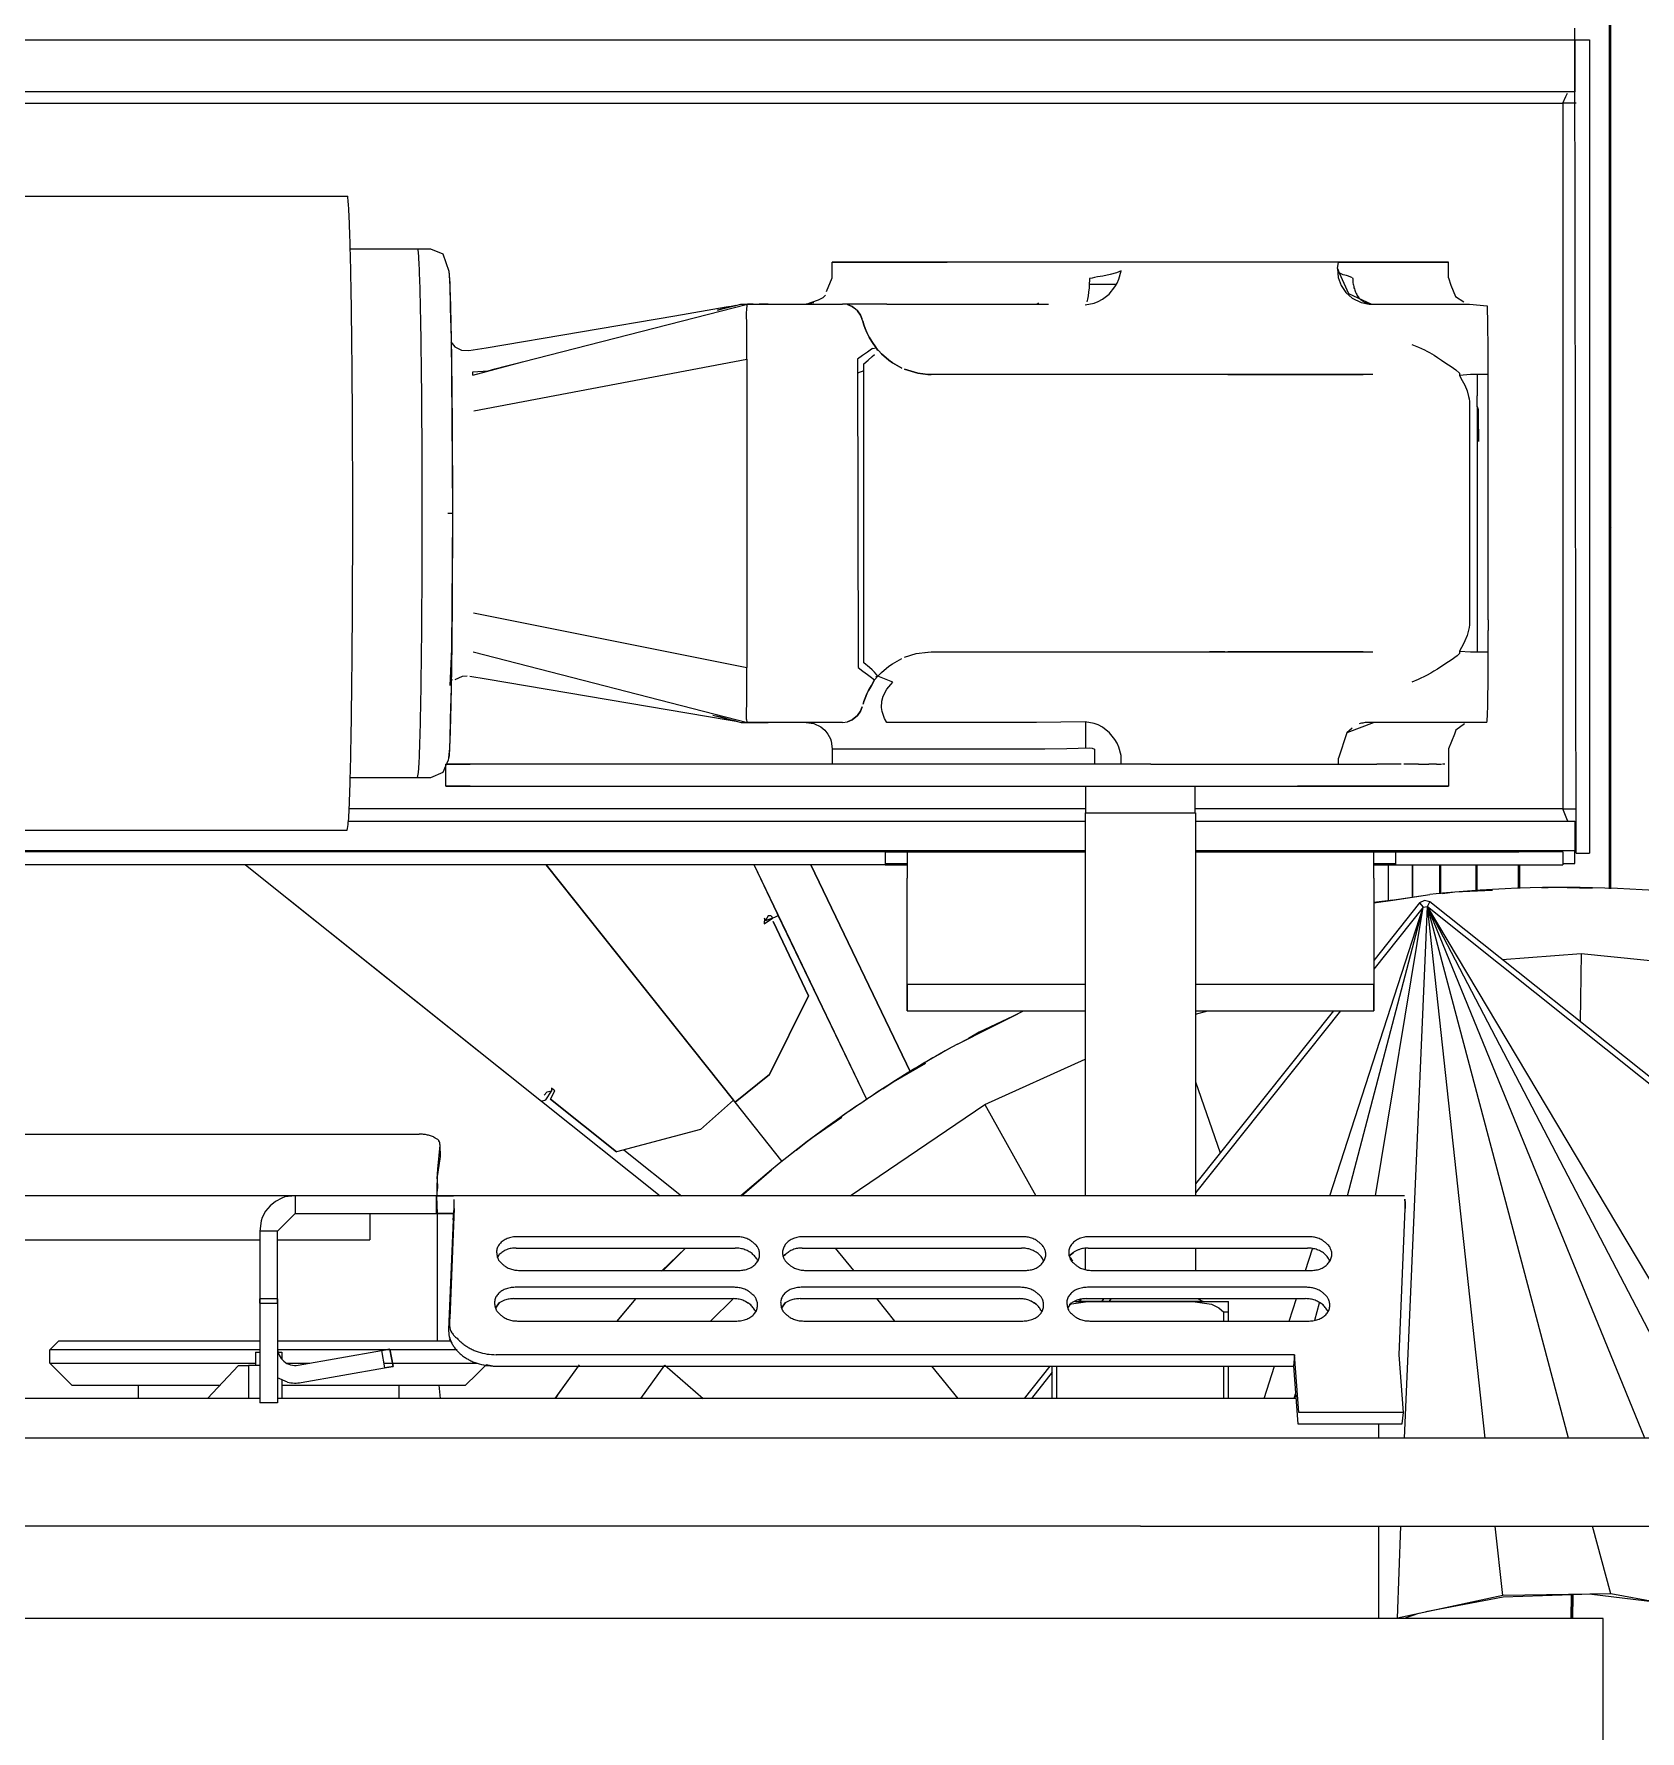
# Model space of a CAD drawing. Header units: millimetres. Extents: x -187347 to 135007, y -6415 to 292048.
# Drawn here: x -41577 to -41212.2, y 8746.6 to 9132 of the extents above; entities that cross this region are included whole.
import ezdxf

# ---------------------------------------------------------------- set-up
doc = ezdxf.new("R2010")
doc.units = ezdxf.units.MM
doc.header["$LTSCALE"] = 100
doc.layers.get('0').update_dxf_attribs({"lineweight": 18})
doc.layers.add('Layout Cabinplant', color=30, linetype='Continuous')

# ---------------------------------------------------------------- blocks, each defined once
blk = doc.blocks.new('CP_Giblet area_New')
at = {"color": 0, "linetype": 'Continuous'}
for p, q in [((43.9, 136.07), (43.9, -119.93)), ((43.9, -119.93), (149.06, -119.93)), ((50.82, -119.93), (50.75, -125.36)), ((50.95, -125.36), (51.02, -119.93)), ((51.18, -125.35), (51.25, -119.93)), ((66.67, -124.83), (84.22, -121.44)), ((66.71, -125.18), (90.68, -120.06)), ((85.88, -121.12), (89.15, -119.93)), ((90.68, -120.06), (89.86, -140.93)), ((94.9, -119.93), (94.9, -140.93)), ((149.06, -119.93), (1146.42, -119.93)), ((31.51, -123.55), (42.21, -125.52)), ((31.51, -123.55), (47.13, -125.49)), ((42.21, -125.52), (46.89, -125.46)), ((42.21, -125.52), (46.37, -140.93)), ((46.89, -125.46), (66.71, -125.18)), ((48.81, -125.43), (66.67, -124.83)), ((66.71, -125.18), (68.49, -140.93)), ((149.06, -140.93), (-52.17, -140.93)), ((149.06, -140.93), (1146.42, -140.93)), ((83.86, -281.61), (-66.51, -161.69)), ((-52.17, -160.93), (149.06, -160.93)), ((11.9, -160.93), (83.86, -281.61)), ((20.88, -160.93), (83.86, -281.61)), ((34.44, -160.93), (83.86, -281.61)), ((51.77, -160.93), (83.86, -281.61)), ((70.74, -160.93), (83.86, -281.61)), ((89.08, -160.93), (83.86, -281.61)), ((94.9, -160.93), (94.9, -164.14)), ((149.06, -160.93), (1146.42, -160.93)), ((-67.27, -162.65), (83.28, -282.71)), ((89.58, -164.14), (89.32, -166.71)), ((89.58, -164.14), (89.32, -166.71)), ((113.32, -164.14), (89.58, -164.14)), ((114.28, -177.27), (113.32, -164.14)), ((89.32, -166.71), (90.28, -179.84)), ((89.32, -166.71), (113.05, -166.71)), ((113.05, -166.71), (114.01, -179.84)), ((345.06, -191.54), (345.06, -168.93)), ((345.06, -168.93), (349.06, -168.93)), ((349.06, -191.54), (349.06, -168.93)), ((113.74, -169.93), (118.66, -169.93)), ((114.09, -169.93), (113.82, -170.96)), ((120.95, -169.93), (118.58, -177.27)), ((118.66, -169.93), (149.06, -169.93)), ((129.06, -169.93), (129.06, -177.27)), ((130.06, -169.93), (130.06, -177.27)), ((149.06, -169.93), (345.06, -169.93)), ((168.06, -169.93), (168.06, -177.27)), ((169.06, -169.93), (169.06, -177.27)), ((169.06, -175.85), (173.78, -169.93)), ((169.6, -177.27), (175.45, -169.93)), ((190.48, -169.93), (196.46, -177.27)), ((257.09, -177.44), (248.4, -169.93)), ((262.5, -169.93), (257.09, -177.44)), ((281.97, -169.93), (276.46, -177.53)), ((281.45, -170.65), (276.46, -177.53)), ((281.97, -169.93), (281.45, -170.65)), ((281.45, -170.65), (282, -169.93)), ((281.45, -170.65), (282, -169.93)), ((299.82, -175.43), (302.34, -172.93)), ((329.84, -172.93), (302.34, -172.93)), ((308.07, -169.93), (308.37, -172.93)), ((308.07, -169.93), (308.37, -172.93)), ((317.48, -172.93), (317.48, -169.93)), ((344.06, -172.93), (329.84, -172.93)), ((344.06, -174.15), (344.06, -169.93)), ((349.06, -169.93), (1117.42, -169.93)), ((351.69, -177.43), (351.69, -169.93)), ((360.99, -169.93), (353.95, -177.43)), ((364.28, -172.93), (358.17, -172.93)), ((391.78, -172.93), (364.28, -172.93)), ((376.64, -169.93), (376.64, -172.93)), ((391.78, -172.93), (396.81, -177.93)), ((114.01, -179.84), (114.28, -177.27)), ((295.67, -177.27), (114.28, -177.27)), ((297.68, -177.57), (299.82, -175.43)), ((318.82, -177.2), (320.79, -176.86)), ((320.79, -176.86), (318.82, -177.2)), ((319.52, -181.14), (318.82, -177.2)), ((318.82, -177.2), (319.52, -181.14)), ((339.67, -173.53), (320.79, -176.86)), ((321.48, -180.8), (320.79, -176.86)), ((342.79, -173.6), (345.06, -174.59)), ((90.28, -179.84), (88.93, -213.08)), ((114.01, -179.84), (295.41, -179.84)), ((296.54, -177.3), (297.7, -177.55)), ((300.87, -177.93), (299.7, -177.93)), ((314.92, -177.93), (300.87, -177.93)), ((304.22, -180.93), (306.95, -180.93)), ((306.95, -180.93), (314.92, -180.93)), ((318.95, -177.93), (314.92, -177.93)), ((314.92, -180.93), (319.48, -180.93)), ((320.98, -177.93), (318.95, -177.93)), ((319.48, -180.93), (320.7, -180.93)), ((319.52, -181.14), (321.48, -180.8)), ((321.48, -180.8), (319.52, -181.14)), ((320.7, -180.93), (324.62, -180.93)), ((340.36, -177.47), (321.48, -180.8)), ((324.62, -180.93), (335.53, -180.93)), ((335.53, -180.93), (345.01, -180.93)), ((343.01, -177.93), (337.72, -177.93)), ((344.06, -180.43), (344.06, -178.78)), ((344.94, -180.43), (344.06, -180.43)), ((349.06, -180.93), (358.59, -180.93)), ((349.11, -177.43), (350.32, -177.43)), ((350.06, -180.43), (349.18, -180.43)), ((350.06, -180.43), (350.06, -177.43)), ((358.59, -177.93), (350.06, -177.93)), ((350.32, -177.43), (351.69, -177.43)), ((353.95, -177.43), (351.69, -177.43)), ((396.81, -177.93), (358.59, -177.93)), ((358.59, -180.93), (396.81, -180.93)), ((396.81, -180.93), (394.8, -182.93)), ((396.81, -177.93), (396.81, -180.93)), ((305.53, -182.93), (313.12, -182.93)), ((305.57, -182.62), (306, -183.47)), ((308.7, -182.93), (308.7, -211.93)), ((308.7, -182.93), (308.7, -211.93)), ((313.12, -182.93), (328.69, -182.93)), ((328.69, -182.93), (345.06, -182.93)), ((349.06, -182.93), (365.43, -182.93)), ((365.43, -182.93), (394.8, -182.93)), ((109.42, -187.73), (108.39, -191.64)), ((160.53, -187.5), (110.72, -187.5)), ((115.26, -187.5), (113.61, -192.59)), ((129.06, -187.5), (129.06, -189.48)), ((130.06, -187.5), (130.06, -189.48)), ((225.53, -187.5), (175.72, -187.5)), ((204.8, -187.5), (208.95, -192.59)), ((290.53, -187.5), (240.72, -187.5)), ((246.74, -187.5), (241.51, -192.58)), ((267.92, -187.5), (263.57, -192.59)), ((267.25, -188.29), (263.57, -192.59)), ((267.92, -187.5), (267.25, -188.29)), ((267.25, -188.29), (267.95, -187.5)), ((267.25, -188.29), (267.95, -187.5)), ((304.93, -213.08), (305.94, -188.17)), ((305.19, -210.51), (306.21, -185.6)), ((161.36, -192.59), (111.55, -192.59)), ((129.06, -189.48), (129.06, -191.93)), ((129.06, -189.48), (130.06, -189.48)), ((137.14, -191.93), (129.06, -191.93)), ((131.27, -190.52), (130.06, -189.48)), ((132.9, -191.31), (131.27, -190.52)), ((137.14, -191.93), (132.9, -191.31)), ((136.09, -192.65), (134.76, -191.93)), ((134.76, -191.93), (163.21, -191.96)), ((160.98, -191.93), (137.14, -191.93)), ((155.71, -192.59), (156.23, -191.93)), ((157.36, -192.59), (157.88, -191.93)), ((165.22, -191.31), (160.98, -191.93)), ((163.92, -191.93), (160.98, -191.93)), ((163.21, -191.96), (162.48, -192.39)), ((165.56, -190.41), (164.71, -191.6)), ((226.36, -192.59), (176.55, -192.59)), ((229.71, -191.6), (230.56, -190.41)), ((230.56, -190.41), (229.71, -191.6)), ((291.36, -192.59), (241.55, -192.59)), ((294.71, -191.6), (295.56, -190.41)), ((295.56, -190.41), (294.71, -191.6)), ((349.06, -191.54), (345.06, -191.54)), ((345.06, -191.54), (345.06, -192.54)), ((345.06, -192.54), (345.06, -191.54)), ((345.06, -192.54), (349.06, -192.54)), ((345.06, -192.54), (345.06, -207.93)), ((349.06, -192.54), (349.06, -191.54)), ((349.06, -191.54), (349.06, -192.54)), ((349.06, -207.93), (349.06, -192.54)), ((111.28, -195.16), (161.09, -195.16)), ((176.28, -195.16), (226.09, -195.16)), ((241.28, -195.16), (291.09, -195.16)), ((111.54, -198.99), (109.95, -203.88)), ((160.06, -198.99), (110.25, -198.99)), ((136.56, -204.08), (136.56, -198.99)), ((161.56, -203.96), (161.56, -199.25)), ((225.06, -198.99), (175.25, -198.99)), ((214.17, -198.99), (218.31, -204.08)), ((290.06, -198.99), (240.25, -198.99)), ((257.46, -198.99), (252.35, -204.08)), ((257.46, -198.99), (252.35, -204.08)), ((252.38, -204.08), (257.83, -198.86)), ((252.38, -204.08), (257.83, -198.86)), ((160.89, -204.08), (111.08, -204.08)), ((164.25, -203.09), (165.28, -202.24)), ((165.28, -202.24), (164.25, -203.09)), ((165.01, -201.96), (164.51, -201.07)), ((225.89, -204.08), (176.08, -204.08)), ((230.28, -202.24), (229.68, -202.64)), ((229.68, -202.64), (230.28, -202.24)), ((290.89, -204.08), (241.08, -204.08)), ((295.06, -201.85), (294.68, -202.64)), ((294.68, -202.64), (295.06, -201.85)), ((110.81, -206.65), (160.62, -206.65)), ((175.81, -206.65), (225.62, -206.65)), ((240.81, -206.65), (290.62, -206.65)), ((324.06, -211.93), (324.06, -205.93)), ((345.06, -205.93), (324.06, -205.93)), ((341.06, -211.93), (345.06, -207.93)), ((345.06, -207.93), (349.06, -207.93)), ((348.79, -210.28), (349.06, -207.93)), ((1117.42, -205.93), (349.06, -205.93)), ((305.19, -210.51), (304.93, -213.08)), ((305.05, -211.93), (305.15, -211.09)), ((307.11, -211.93), (305.05, -211.93)), ((305.05, -211.93), (307.11, -211.93)), ((307.11, -211.93), (305.05, -211.93)), ((305.05, -211.93), (307.11, -211.93)), ((305.15, -211.09), (305.19, -210.51)), ((309.06, -211.93), (307.11, -211.93)), ((307.11, -211.93), (309.06, -211.93)), ((308.7, -211.93), (308.88, -215.89)), ((308.7, -211.93), (308.88, -215.89)), ((309.06, -215.93), (309.06, -211.93)), ((314.06, -211.93), (309.06, -211.93)), ((341.06, -211.93), (314.06, -211.93)), ((341.06, -215.93), (341.06, -211.93)), ((347.78, -212.42), (348.52, -211.03)), ((348.52, -211.03), (348.79, -210.28)), ((88.93, -213.08), (88.93, -213.59)), ((88.93, -213.59), (88.93, -213.08)), ((88.93, -213.59), (88.94, -214.28)), ((88.94, -214.28), (88.93, -213.59)), ((88.94, -214.28), (88.97, -215.18)), ((88.97, -215.18), (88.94, -214.28)), ((304.93, -213.08), (304.93, -213.59)), ((304.93, -213.59), (304.94, -214.24)), ((304.94, -214.24), (304.96, -215.12)), ((341.06, -215.93), (343.4, -215.67)), ((343.4, -215.67), (344.12, -215.41)), ((344.12, -215.41), (345.55, -214.65)), ((345.55, -214.65), (346.77, -213.65)), ((346.77, -213.65), (347.78, -212.42)), ((106.05, -215.93), (84.81, -281.5)), ((95.68, -215.93), (84.81, -281.5)), ((102.01, -215.93), (84.81, -281.5)), ((89.06, -215.93), (305.06, -215.93)), ((103.6, -257.93), (136.56, -216.6)), ((105.18, -257.93), (136.56, -218.64)), ((136.56, -302.93), (136.56, -215.93)), ((161.56, -302.93), (161.56, -215.93)), ((184.41, -236.69), (172.81, -215.93)), ((214.96, -215.93), (184.41, -236.69)), ((239.67, -215.93), (232.82, -221.87)), ((232.82, -221.87), (239.81, -215.93)), ((232.82, -221.87), (239.81, -215.93)), ((266.39, -226.36), (253.31, -215.93)), ((285.1, -237.44), (258.13, -215.93)), ((319.95, -265.24), (258.13, -215.93)), ((307.06, -215.93), (305.06, -215.93)), ((305.06, -215.93), (307.06, -215.93)), ((309.06, -215.93), (307.06, -215.93)), ((307.06, -215.93), (309.06, -215.93)), ((309.06, -215.93), (314.06, -215.93)), ((314.06, -215.93), (341.06, -215.93)), ((341.06, -215.93), (1081.42, -215.93)), ((308.81, -219.77), (308.03, -224.84)), ((308.67, -221.96), (308.12, -227.43)), ((308.81, -219.77), (308.67, -221.96)), ((136.56, -241.85), (130.93, -225.69)), ((223.89, -228.85), (227.24, -226.23)), ((223.89, -228.85), (227.24, -226.23)), ((230.39, -223.76), (241.13, -237.23)), ((248.95, -231), (268.04, -225.92)), ((248.95, -231), (268.04, -225.92)), ((283.02, -237.87), (268.04, -225.92)), ((268.04, -225.92), (283.02, -237.87)), ((308.03, -224.84), (308.12, -227.43)), ((216.9, -233.68), (223.89, -228.85)), ((216.9, -233.68), (223.89, -228.85)), ((241.47, -237.66), (248.95, -231)), ((548.06, -229.93), (312.86, -229.93)), ((184.41, -236.69), (161.56, -246.95)), ((211.17, -237.81), (231.3, -279.6)), ((211.17, -237.81), (236.82, -291.07)), ((233.31, -243.46), (241.13, -237.23)), ((241.13, -237.23), (233.31, -243.46)), ((241.13, -237.23), (284.07, -291.07)), ((284.07, -291.07), (241.47, -237.66)), ((283.02, -237.87), (282.08, -239.81)), ((284.1, -237.74), (282.86, -239.66)), ((283.89, -239.45), (284.47, -238.81)), ((285.1, -237.44), (284.1, -237.74)), ((352.34, -291.07), (285.1, -237.44)), ((197.89, -245.99), (205.25, -241.73)), ((197.89, -245.99), (205.25, -241.73)), ((205.25, -241.73), (207.58, -240.12)), ((205.25, -241.73), (207.58, -240.12)), ((282.08, -239.81), (282.81, -240.4)), ((282.81, -240.4), (282.86, -239.66)), ((282.86, -239.66), (283.89, -239.45)), ((201.29, -244.03), (223.94, -291.07)), ((223.94, -291.07), (201.29, -244.03)), ((224.46, -261.38), (233.31, -243.46)), ((233.31, -243.46), (224.46, -261.38)), ((190.62, -250.39), (175.6, -257.93)), ((190.62, -250.39), (188.09, -251.67)), ((188.09, -251.67), (177.97, -256.75)), ((177.97, -256.75), (185.64, -253.09)), ((177.97, -256.75), (185.64, -253.09)), ((185.64, -253.09), (188.09, -251.67)), ((185.64, -253.09), (188.09, -251.67)), ((48.91, -270.95), (49.13, -255.48)), ((96.06, -263.93), (96.06, -257.93)), ((106.06, -257.93), (96.06, -257.93)), ((96.06, -257.93), (96.06, -260.93)), ((136.56, -257.93), (96.06, -257.93)), ((109.75, -257.93), (106.06, -257.93)), ((116.15, -257.93), (109.75, -257.93)), ((133.81, -257.93), (116.15, -257.93)), ((136.56, -257.22), (133.73, -257.93)), ((136.56, -257.93), (133.81, -257.93)), ((163.92, -257.93), (161.56, -257.93)), ((202.06, -257.93), (161.56, -257.93)), ((181.61, -257.93), (163.92, -257.93)), ((177.97, -256.75), (175.6, -257.93)), ((188.52, -257.93), (181.61, -257.93)), ((192.06, -257.93), (188.52, -257.93)), ((202.06, -257.93), (192.06, -257.93)), ((202.06, -260.93), (202.06, -257.93)), ((202.06, -257.93), (202.06, -263.93)), ((96.06, -260.93), (96.06, -263.93)), ((202.06, -263.93), (202.06, -260.93)), ((232.44, -278.21), (224.46, -261.38)), ((224.46, -261.38), (232.44, -278.21)), ((96.06, -263.93), (136.56, -263.93)), ((96.06, -288.07), (96.06, -263.93)), ((161.56, -263.93), (202.06, -263.93)), ((202.06, -263.93), (202.06, -288.07)), ((352.34, -291.07), (319.95, -265.24)), ((48.91, -270.95), (2.09, -266.18)), ((66.88, -269.63), (48.91, -270.95)), ((84.81, -281.5), (96.06, -267.39)), ((85.62, -282.43), (96.06, -269.36)), ((232.06, -279.23), (231.3, -279.6)), ((231.3, -279.6), (231.56, -280.14)), ((231.56, -280.14), (236.82, -291.07)), ((234.21, -278.45), (232.06, -279.23)), ((234.54, -277.73), (232.65, -278.95)), ((232.91, -279.49), (232.65, -278.95)), ((232.91, -279.49), (233.58, -279.54)), ((233.58, -279.54), (234.21, -278.45)), ((234.21, -278.45), (234.45, -278.95)), ((234.21, -278.45), (234.45, -278.95)), ((234.45, -278.95), (234.54, -277.73)), ((69.09, -285.29), (77.63, -284.89)), ((69.09, -285.29), (77.63, -284.89)), ((72.53, -285.13), (72.53, -291.07)), ((72.87, -291.07), (72.87, -285.11)), ((77.63, -284.89), (80.44, -284.53)), ((77.63, -284.89), (80.44, -284.53)), ((80.84, -284.5), (80.84, -291.07)), ((81.11, -291.07), (81.11, -284.48)), ((96.06, -282.44), (83.27, -284.33)), ((91.68, -283.09), (83.27, -284.33)), ((83.86, -281.61), (83.28, -282.71)), ((83.28, -282.71), (84.49, -282.96)), ((84.81, -281.5), (83.86, -281.61)), ((84.49, -282.96), (85.62, -282.43)), ((85.62, -282.43), (84.81, -281.5)), ((87.23, -291.07), (87.23, -283.75)), ((87.23, -283.75), (87.23, -291.07)), ((96.06, -282.44), (91.68, -283.09)), ((91.68, -283.09), (96.06, -282.53)), ((91.68, -283.09), (96.06, -282.53)), ((92.72, -282.96), (92.72, -291.07)), ((42.19, -285.64), (42.19, -510.73)), ((42.37, -285.65), (42.37, -415.5)), ((42.56, -510.73), (42.56, -285.65)), ((46.45, -285.7), (55, -285.97)), ((46.45, -285.7), (55, -285.97)), ((55, -285.97), (57.84, -285.83)), ((55, -285.97), (57.84, -285.83)), ((62.87, -285.72), (62.87, -291.07)), ((63.07, -291.07), (63.07, -285.7)), ((63.25, -291.07), (63.25, -285.69)), ((96.06, -288.07), (96.06, -294.07)), ((202.06, -294.07), (202.06, -288.07)), ((50.36, -291.43), (50.36, -294.25)), ((53.06, -291.43), (50.36, -291.43)), ((63.06, -291.07), (53.06, -291.07)), ((53.06, -294.07), (53.06, -291.07)), ((91.06, -291.07), (63.06, -291.07)), ((91.06, -291.07), (91.06, -294.07)), ((96.06, -291.07), (91.06, -291.07)), ((91.06, -291.07), (96.06, -291.07)), ((96.06, -291.43), (91.06, -291.43)), ((207.06, -291.07), (202.06, -291.07)), ((202.06, -291.07), (207.06, -291.07)), ((207.06, -291.43), (202.06, -291.43)), ((207.06, -294.07), (207.06, -291.07)), ((207.06, -291.07), (539.06, -291.07)), ((50.06, -293.71), (47.06, -293.71)), ((47.06, -478.47), (47.06, -293.71)), ((50.06, -293.71), (50.36, -478.47)), ((50.36, -294.25), (136.56, -294.25)), ((50.36, -301), (50.36, -294.25)), ((53.06, -294.07), (63.06, -294.07)), ((91.06, -294.07), (63.06, -294.07)), ((91.06, -294.07), (96.06, -294.07)), ((96.06, -294.07), (91.06, -294.07)), ((136.56, -294.07), (96.06, -294.07)), ((202.06, -294.07), (161.56, -294.07)), ((161.56, -294.25), (549.06, -294.25)), ((202.06, -294.07), (207.06, -294.07)), ((207.06, -294.07), (202.06, -294.07)), ((207.06, -294.07), (539.06, -294.07)), ((343.23, -298.93), (329.23, -298.93)), ((593.19, -298.93), (343.23, -298.93)), ((50.76, -303.82), (50.06, -303.82)), ((136.56, -301), (50.36, -301)), ((53.06, -303.82), (50.76, -303.82)), ((51.97, -301), (52.19, -301.52)), ((52.19, -301.52), (53.06, -303.82)), ((53.06, -303.82), (136.66, -303.82)), ((53.06, -464.04), (53.06, -303.82)), ((161.56, -302.93), (136.56, -302.93)), ((136.66, -308.93), (136.66, -302.93)), ((161.46, -302.93), (161.46, -308.93)), ((161.46, -303.82), (328.79, -303.82)), ((328.94, -301), (161.56, -301)), ((79.06, -313.93), (79.06, -308.93)), ((79.06, -308.93), (113.33, -308.93)), ((90.44, -308.93), (79.06, -308.93)), ((110.8, -308.93), (90.44, -308.93)), ((254.22, -308.93), (110.8, -308.93)), ((306.8, -308.93), (254.22, -308.93)), ((301.28, -308.93), (306.8, -308.93)), ((306.8, -308.93), (306.8, -313.93)), ((307.41, -312.11), (306.8, -313.61)), ((310.23, -310.93), (307.41, -312.11)), ((313.23, -310.93), (310.23, -310.93)), ((328.54, -310.93), (313.23, -310.93)), ((79.06, -317.43), (79.06, -313.93)), ((79.88, -313.93), (80.39, -313.93)), ((81.79, -313.93), (80.66, -313.93)), ((81.79, -313.93), (82.69, -313.93)), ((82.69, -313.93), (83.54, -313.93)), ((84.17, -313.93), (83.54, -313.93)), ((85.89, -313.93), (84.17, -313.93)), ((85.89, -313.93), (87.41, -313.93)), ((87.41, -313.93), (89.19, -313.93)), ((89.83, -313.93), (90.44, -313.93)), ((90.44, -313.93), (93.89, -313.93)), ((93.89, -313.93), (95.34, -313.93)), ((96.62, -313.93), (95.34, -313.93)), ((101.75, -313.93), (96.62, -313.93)), ((104.07, -313.93), (101.75, -313.93)), ((102.16, -321.05), (104.07, -315.33)), ((104.07, -313.93), (104.07, -315.33)), ((140.1, -313.93), (104.07, -313.93)), ((146.68, -313.93), (140.1, -313.93)), ((146.68, -313.93), (254.22, -313.93)), ((153.41, -313.93), (153.41, -315.9)), ((153.41, -315.9), (153.95, -317.81)), ((159.47, -317.37), (159.47, -313.93)), ((219.05, -317.43), (219.06, -313.93)), ((254.22, -313.93), (306.8, -313.93)), ((306.8, -313.93), (301.28, -313.93)), ((306.03, -315.86), (305.84, -319.49)), ((306.24, -314.93), (306.03, -315.86)), ((306.8, -313.61), (306.24, -314.93)), ((77.71, -320.76), (79.06, -317.43)), ((153.95, -317.81), (154.35, -318.69)), ((154.35, -318.69), (154.86, -319.56)), ((154.86, -319.56), (156.1, -321.09)), ((160, -317.57), (159.47, -317.37)), ((160.59, -317.63), (160, -317.57)), ((165.78, -317.5), (160.59, -317.63)), ((161.46, -317.6), (161.46, -323.55)), ((170.79, -317.43), (165.78, -317.5)), ((219.05, -317.43), (170.79, -317.43)), ((219.28, -319.17), (219.05, -317.43)), ((219.48, -319.73), (219.28, -319.17)), ((220.03, -320.77), (219.48, -319.73)), ((305.84, -319.49), (305.74, -324.27)), ((70.32, -323.43), (74.32, -323.43)), ((74.32, -323.43), (97.11, -323.43)), ((75.4, -323.14), (77.38, -321.68)), ((77.38, -321.68), (77.71, -320.76)), ((95.97, -323.43), (102.16, -321.05)), ((97.11, -323.43), (97.88, -323.43)), ((97.11, -323.43), (97.88, -323.43)), ((97.11, -323.43), (97.88, -323.43)), ((100.93, -322.11), (102.16, -321.05)), ((156.1, -321.09), (157.64, -322.33)), ((157.64, -322.33), (158.66, -322.88)), ((158.66, -322.88), (159.55, -323.22)), ((159.55, -323.22), (161.6, -323.57)), ((161.6, -323.57), (172.65, -323.43)), ((172.65, -323.43), (206.68, -323.43)), ((206.68, -323.43), (207.15, -324.32)), ((214.53, -324), (215.62, -323.57)), ((215.62, -323.57), (214.53, -324)), ((216.73, -323.43), (215.62, -323.57)), ((216.73, -323.43), (233.64, -323.43)), ((220.77, -321.68), (220.03, -320.77)), ((221.68, -322.42), (220.77, -321.68)), ((223.27, -323.18), (221.68, -322.42)), ((225.01, -323.43), (223.27, -323.18)), ((238.33, -323.43), (233.64, -323.43)), ((233.64, -323.43), (238.33, -323.43)), ((300.63, -339.45), (238.33, -323.43)), ((239.74, -323.43), (238.33, -323.43)), ((240.86, -323.7), (239.74, -323.43)), ((240.86, -323.7), (242.22, -324.05)), ((243.18, -324.1), (240.86, -323.7)), ((242.22, -324.05), (240.86, -323.7)), ((207.15, -324.32), (207.68, -325.89)), ((207.68, -325.89), (207.85, -326.83)), ((207.85, -326.83), (207.81, -328.27)), ((211.85, -328.17), (212.05, -327.55)), ((212.05, -327.55), (211.85, -328.17)), ((212.24, -327.01), (212.62, -325.96)), ((212.62, -325.96), (212.24, -327.01)), ((212.62, -325.96), (213.28, -324.99)), ((213.28, -324.99), (212.62, -325.96)), ((213.28, -324.99), (214.53, -324)), ((214.53, -324), (213.28, -324.99)), ((242.22, -324.05), (243.73, -324.44)), ((243.73, -324.44), (242.22, -324.05)), ((256.06, -326.29), (243.18, -324.1)), ((243.73, -324.44), (245.28, -324.85)), ((245.28, -324.85), (243.73, -324.44)), ((246.17, -325.08), (245.28, -324.85)), ((297.68, -333.35), (256.06, -326.29)), ((305.74, -324.27), (305.58, -331.27)), ((206.66, -331), (205.29, -332.58)), ((207.51, -329.36), (206.66, -331)), ((207.81, -328.27), (207.51, -329.36)), ((210.14, -331.83), (210.8, -330.67)), ((210.8, -330.67), (210.14, -331.83)), ((210.8, -330.67), (211.17, -329.9)), ((211.17, -329.9), (210.8, -330.67)), ((211.17, -329.9), (211.56, -328.97)), ((211.56, -328.97), (211.17, -329.9)), ((211.56, -328.97), (211.85, -328.17)), ((211.85, -328.17), (211.56, -328.97)), ((81.58, -335.55), (82.37, -335.05)), ((82.37, -335.05), (83.05, -334.65)), ((83.05, -334.65), (84.08, -334.09)), ((84.08, -334.09), (85.92, -333.2)), ((85.92, -333.2), (87.37, -332.58)), ((205.29, -332.58), (208.69, -333.95)), ((207.83, -334.75), (206.2, -336.18)), ((208.69, -333.95), (207.83, -334.75)), ((208.69, -333.95), (207.83, -334.75)), ((209.47, -333.11), (208.69, -333.95)), ((209.47, -333.11), (208.69, -333.95)), ((209.47, -333.11), (208.69, -333.95)), ((208.69, -333.95), (209.24, -333.69)), ((208.69, -333.95), (209.46, -334.86)), ((209.46, -334.86), (209.97, -335.35)), ((209.47, -333.11), (210.14, -331.83)), ((210.14, -331.83), (209.47, -333.11)), ((210.4, -333.86), (209.47, -333.11)), ((211.02, -334.32), (210.4, -333.86)), ((212.08, -335.09), (211.02, -334.32)), ((213.15, -335.93), (212.08, -335.09)), ((301.35, -333.93), (297.68, -333.35)), ((301.95, -333.94), (303.09, -333.89)), ((303.09, -333.89), (304.8, -333.12)), ((305.82, -331.82), (305.45, -340.05)), ((305.5, -333.27), (305.82, -331.82)), ((76.58, -339.65), (76.6, -339.1)), ((76.6, -339.1), (77.11, -338.59)), ((77.11, -338.59), (78.44, -337.59)), ((78.44, -337.59), (79.65, -336.82)), ((79.65, -336.82), (81.58, -335.55)), ((199.96, -339.07), (197.3, -339.42)), ((199.96, -339.07), (197.3, -339.42)), ((202.61, -338.24), (199.96, -339.07)), ((202.61, -338.24), (199.96, -339.07)), ((205.38, -336.76), (203.22, -337.97)), ((205.38, -336.76), (203.22, -337.97)), ((206.2, -336.18), (205.38, -336.76)), ((206.2, -336.18), (205.38, -336.76)), ((209.97, -335.35), (210.56, -335.9)), ((210.56, -335.9), (211.86, -337)), ((211.86, -337), (211.86, -404.87)), ((213.29, -405.93), (213.15, -335.93)), ((300.57, -348.35), (238.43, -335.93)), ((238.43, -405.93), (238.43, -335.93)), ((74.04, -339.43), (70.04, -339.43)), ((70.04, -339.43), (70.04, -344.29)), ((72.53, -344.25), (72.53, -339.43)), ((76.58, -339.65), (74.04, -339.43)), ((74.85, -343.14), (75.33, -341.94)), ((75.33, -341.94), (75.67, -341.27)), ((75.67, -341.27), (76.58, -339.65)), ((98.47, -339.43), (96.22, -339.43)), ((98.47, -339.43), (129.17, -339.43)), ((129.17, -339.43), (98.47, -339.43)), ((129.87, -339.43), (129.17, -339.43)), ((129.87, -339.43), (129.17, -339.43)), ((129.87, -339.43), (133.32, -339.43)), ((133.32, -339.43), (129.87, -339.43)), ((135.3, -339.43), (133.32, -339.43)), ((196.57, -339.43), (135.3, -339.43)), ((197.98, -339.33), (196.57, -339.43)), ((197.3, -339.42), (196.57, -339.43)), ((197.3, -339.42), (196.57, -339.43)), ((305.45, -340.05), (305.3, -360)), ((70.04, -346.75), (70.04, -395.12)), ((72.53, -395.17), (72.53, -346.7)), ((74.26, -346.75), (74.32, -345.57)), ((74.26, -395.12), (74.26, -346.75)), ((74.32, -345.57), (74.4, -344.97)), ((74.4, -344.97), (74.51, -344.39)), ((74.51, -344.39), (74.85, -343.14)), ((305.3, -360), (305.26, -370.93)), ((42.19, -367.79), (42.53, -367.17)), ((305.26, -370.93), (305.31, -382.17)), ((306.38, -370.93), (305.26, -370.93)), ((305.31, -382.17), (305.36, -392.39)), ((72.24, -387.84), (72.22, -389.07)), ((72.22, -389.07), (72.24, -387.84)), ((72.22, -389.07), (72.36, -391.18)), ((72.36, -391.18), (72.22, -389.07)), ((72.25, -387.22), (72.24, -387.84)), ((72.24, -387.84), (72.25, -387.22)), ((72.35, -393.3), (72.36, -391.18)), ((72.36, -391.18), (72.35, -393.3)), ((305.36, -392.39), (305.46, -402.09)), ((72.33, -394.53), (72.35, -393.3)), ((72.35, -393.3), (72.33, -394.53)), ((72.53, -395.17), (72.33, -394.53)), ((72.33, -394.53), (72.53, -395.17)), ((74.32, -396.3), (74.26, -395.12)), ((74.4, -396.9), (74.32, -396.3)), ((74.51, -397.48), (74.4, -396.9)), ((300.49, -394.16), (238.43, -405.93)), ((70.04, -397.58), (70.04, -402.43)), ((72.53, -402.43), (72.53, -397.62)), ((74.85, -398.74), (74.51, -397.48)), ((75.38, -400.04), (74.85, -398.74)), ((75.94, -401.08), (75.38, -400.04)), ((70.04, -402.43), (74.04, -402.43)), ((74.04, -402.43), (76.58, -402.22)), ((76.58, -402.22), (75.94, -401.08)), ((76.6, -402.77), (76.58, -402.22)), ((77.38, -403.5), (76.6, -402.77)), ((78.45, -404.26), (77.38, -403.5)), ((79.65, -405.03), (78.45, -404.26)), ((96.22, -402.44), (98.47, -402.43)), ((129.17, -402.43), (98.47, -402.43)), ((98.47, -402.43), (129.17, -402.43)), ((129.17, -402.43), (129.87, -402.43)), ((129.17, -402.43), (129.87, -402.43)), ((129.87, -402.43), (133.27, -402.43)), ((129.87, -402.43), (133.27, -402.43)), ((133.27, -402.43), (135.3, -402.43)), ((135.3, -402.43), (196.57, -402.43)), ((197.3, -402.45), (196.57, -402.43)), ((196.57, -402.43), (197.3, -402.45)), ((199.64, -402.74), (197.3, -402.45)), ((197.3, -402.45), (197.99, -402.54)), ((197.3, -402.45), (199.64, -402.74)), ((202.61, -403.63), (199.64, -402.74)), ((199.64, -402.74), (202.61, -403.63)), ((205.38, -405.11), (203.22, -403.89)), ((203.22, -403.89), (205.38, -405.11)), ((211.86, -403.24), (213.28, -402.73)), ((300.67, -402.28), (289.42, -405.31)), ((293.33, -404.31), (289.42, -405.31)), ((295.68, -403.71), (293.33, -404.31)), ((297.25, -403.31), (295.68, -403.71)), ((300.71, -403.03), (297.25, -403.31)), ((300.67, -402.28), (300.71, -403.03)), ((305.46, -402.09), (305.58, -410.6)), ((80.63, -405.69), (79.65, -405.03)), ((81.55, -406.3), (80.63, -405.69)), ((82.35, -406.81), (81.55, -406.3)), ((83.38, -407.41), (82.35, -406.81)), ((83.95, -407.72), (83.38, -407.41)), ((84.53, -408.01), (83.95, -407.72)), ((85.9, -408.66), (84.53, -408.01)), ((206.2, -405.69), (205.38, -405.11)), ((205.38, -405.11), (206.2, -405.69)), ((207.84, -407.12), (206.2, -405.69)), ((206.2, -405.69), (207.84, -407.12)), ((209.06, -408.5), (207.84, -407.12)), ((207.84, -407.12), (209.06, -408.5)), ((209.06, -408.5), (208.76, -407.89)), ((209.06, -408.5), (208.76, -407.89)), ((208.76, -407.89), (209.06, -408.5)), ((209.94, -408.37), (209.06, -408.5)), ((209.94, -408.37), (209.06, -408.5)), ((210.06, -409.91), (209.06, -408.5)), ((209.06, -408.5), (210.06, -409.91)), ((209.97, -406.52), (209.46, -407.01)), ((209.94, -408.37), (210.44, -407.98)), ((210.87, -405.69), (209.97, -406.52)), ((210.44, -407.98), (211.07, -407.51)), ((211.86, -404.87), (210.87, -405.69)), ((211.07, -407.51), (212.16, -406.72)), ((212.16, -406.72), (213.29, -405.93)), ((289.42, -405.31), (238.33, -418.43)), ((301.57, -407.9), (297.68, -408.52)), ((303.29, -407.98), (301.57, -407.9)), ((304.8, -408.75), (303.29, -407.98)), ((87.37, -409.29), (85.9, -408.66)), ((210.66, -410.94), (210.06, -409.91)), ((210.06, -409.91), (210.66, -410.94)), ((211.16, -411.96), (210.66, -410.94)), ((210.66, -410.94), (211.16, -411.96)), ((211.56, -412.9), (211.16, -411.96)), ((211.16, -411.96), (211.56, -412.9)), ((297.68, -408.52), (254.84, -415.79)), ((305.67, -409.89), (304.8, -408.75)), ((305.58, -410.6), (305.74, -417.6)), ((42.37, -415.5), (42.37, -510.6)), ((211.85, -413.7), (211.56, -412.9)), ((211.56, -412.9), (211.85, -413.7)), ((212.13, -414.54), (211.85, -413.7)), ((211.85, -413.7), (212.13, -414.54)), ((212.13, -414.54), (212.63, -415.91)), ((212.63, -415.91), (212.36, -415.14)), ((213.28, -416.88), (212.63, -415.91)), ((212.63, -415.91), (213.28, -416.88)), ((254.84, -415.79), (243.18, -417.77)), ((74.32, -418.43), (70.24, -418.02)), ((97.11, -418.43), (74.32, -418.43)), ((77.48, -420.19), (75.57, -418.98)), ((101.74, -420.81), (96.59, -418.43)), ((97.79, -418.59), (97.11, -418.43)), ((98.91, -418.77), (97.11, -418.43)), ((98.91, -418.77), (97.11, -418.43)), ((100.93, -419.76), (98.91, -418.77)), ((102.37, -421.06), (100.93, -419.76)), ((157.64, -419.54), (156.16, -420.72)), ((158.66, -418.99), (157.64, -419.54)), ((159.54, -418.65), (158.66, -418.99)), ((161.6, -418.29), (159.54, -418.65)), ((160.93, -420.29), (161.08, -419.54)), ((161.08, -419.54), (161.24, -418.95)), ((172.65, -418.43), (169.93, -418.42)), ((206.68, -418.43), (172.65, -418.43)), ((206.68, -418.43), (216.73, -418.43)), ((213.8, -417.36), (213.28, -416.88)), ((213.28, -416.88), (214.53, -417.87)), ((214.53, -417.87), (213.8, -417.36)), ((215.62, -418.3), (214.53, -417.87)), ((214.53, -417.87), (215.62, -418.3)), ((215.62, -418.3), (216.73, -418.43)), ((233.64, -418.43), (216.73, -418.43)), ((221.14, -419.9), (220.57, -420.46)), ((222.15, -419.37), (221.14, -419.9)), ((225.01, -418.43), (222.15, -419.37)), ((223.27, -418.69), (225.01, -418.43)), ((233.64, -418.43), (235.62, -418.43)), ((233.64, -418.43), (235.62, -418.43)), ((238.33, -418.43), (233.64, -418.43)), ((237.62, -418.43), (235.62, -418.43)), ((236.99, -418.43), (238.33, -418.43)), ((239.85, -418.43), (238.33, -418.43)), ((240.98, -418.14), (239.85, -418.43)), ((243.18, -417.77), (240.98, -418.14)), ((242.22, -417.82), (240.98, -418.14)), ((240.98, -418.14), (241.66, -417.94)), ((241.66, -417.94), (245.11, -417.07)), ((243.73, -417.43), (242.22, -417.82)), ((245.11, -417.07), (243.73, -417.43)), ((305.74, -417.6), (305.87, -423.16)), ((78.5, -422.69), (77.48, -420.19)), ((79.06, -424.43), (78.5, -422.69)), ((103.9, -425.53), (101.74, -420.81)), ((103.44, -422.64), (102.37, -421.06)), ((104.1, -424.48), (103.44, -422.64)), ((154.35, -423.17), (153.95, -424.07)), ((154.85, -422.32), (154.35, -423.17)), ((157.83, -422.93), (154.49, -422.93)), ((156.16, -420.72), (154.85, -422.32)), ((160.52, -422.93), (157.83, -422.93)), ((160.59, -424.24), (160.67, -422.64)), ((160.67, -422.64), (160.71, -422.13)), ((160.71, -422.13), (160.81, -421.16)), ((160.81, -421.16), (160.93, -420.29)), ((220.34, -421.29), (219.06, -424.43)), ((305.87, -423.16), (306.04, -425.86)), ((79.06, -424.43), (79.06, -427.93)), ((100.84, -424.43), (101.75, -424.78)), ((101.75, -424.78), (102.26, -424.89)), ((102.26, -424.89), (103.01, -425.11)), ((103.01, -425.11), (103.9, -425.53)), ((104.3, -426.53), (103.9, -425.53)), ((104.3, -426.53), (104.07, -427.93)), ((104.3, -426.53), (104.07, -427.93)), ((104.3, -426.53), (104.1, -424.48)), ((153.95, -424.07), (153.41, -425.97)), ((153.41, -425.97), (154.48, -425.54)), ((154.48, -425.54), (155.89, -425.14)), ((155.89, -425.14), (157.6, -424.78)), ((157.6, -424.78), (158.76, -424.59)), ((158.76, -424.59), (159.47, -424.5)), ((159.47, -424.5), (160, -424.3)), ((160, -424.3), (160.59, -424.24)), ((219.06, -424.43), (219.06, -427.93)), ((306.04, -425.86), (307.41, -429.76)), ((79.06, -427.93), (101.75, -427.93)), ((100.51, -427.93), (79.06, -427.93)), ((104.07, -427.93), (100.51, -427.93)), ((101.75, -427.93), (104.07, -427.93)), ((104.07, -427.93), (153.41, -427.93)), ((153.41, -427.93), (155.89, -427.93)), ((155.89, -427.93), (159.5, -427.93)), ((159.5, -427.93), (219.06, -427.93)), ((219.06, -427.93), (192.91, -427.93)), ((307.41, -429.76), (310.23, -430.93)), ((310.23, -430.93), (313.12, -430.93)), ((313.12, -430.93), (328.54, -430.93)), ((343.23, -442.93), (329.1, -442.93)), ((593.19, -442.93), (343.23, -442.93)), ((50.06, -464.04), (50.76, -464.04)), ((50.76, -464.04), (53.06, -464.04)), ((52.38, -465.59), (52.05, -466.34)), ((53.06, -464.04), (52.38, -465.59)), ((625.06, -464.04), (53.06, -464.04)), ((50.36, -478.47), (50.36, -466.64)), ((50.36, -466.64), (627.76, -466.64)), ((50.36, -478.47), (47.06, -478.47)), ((50.36, -478.47), (50.36, -481.07)), ((627.76, -478.47), (50.36, -478.47))]:
    blk.add_line(p, q, dxfattribs=at)
for centre, radius, start, end in [((52.73, -0.98), 285, 59.6963, 219.1898), ((341.06, -181.41), 8, 77.4995, 100.0005), ((341.06, -181.41), 4, 359.5847, 100.02), ((52.73, -0.98), 285, 298.9373, 309.1905), ((52.73, -0.98), 285, 298.9367, 308.0506), ((52.73, -0.98), 285, 239.6962, 276.1519), ((52.73, -0.98), 285, 239.6962, 276.1519)]:
    blk.add_arc(centre, radius, start, end, dxfattribs=at)
for points in [[(296.54, -177.3), (296.11, -177.28), (295.67, -177.27)], [(306.21, -185.6), (306.05, -183.98), (305.49, -182.47), (305.04, -181.72), (304.52, -181.03), (303.89, -180.36), (303.2, -179.75), (302.41, -179.19), (301.58, -178.7), (300.67, -178.27), (299.73, -177.92), (297.73, -177.43), (295.67, -177.27)], [(305.94, -188.17), (306, -186.45), (305.45, -184.81), (304.91, -184.16), (304.28, -183.57), (303.62, -182.93), (302.93, -182.32), (302.15, -181.76), (301.31, -181.27), (300.4, -180.84), (299.47, -180.49), (297.46, -180), (295.41, -179.84)], [(110.72, -187.5), (109.57, -187.6), (108.46, -187.93), (107.97, -188.16), (107.51, -188.44), (107.12, -188.76), (106.77, -189.12), (106.27, -189.91), (106.03, -190.81)], [(165.78, -191.85), (165.68, -190.93), (165.41, -190.06), (165.31, -189.86), (165.19, -189.67), (164.9, -189.34), (164.57, -189.05), (164.09, -188.65), (163.58, -188.29), (163.11, -188.04), (162.62, -187.84), (161.59, -187.58), (160.53, -187.5)], [(175.72, -187.5), (174.57, -187.6), (173.46, -187.93), (172.97, -188.16), (172.51, -188.44), (172.12, -188.76), (171.77, -189.12), (171.27, -189.91), (171.03, -190.81)], [(230.78, -191.85), (230.68, -190.93), (230.41, -190.06), (230.31, -189.86), (230.19, -189.67), (229.9, -189.34), (229.57, -189.05), (229.09, -188.65), (228.58, -188.29), (228.11, -188.04), (227.62, -187.84), (226.59, -187.58), (225.53, -187.5)], [(240.72, -187.5), (239.57, -187.6), (238.46, -187.93), (237.97, -188.16), (237.51, -188.44), (237.12, -188.76), (236.77, -189.12), (236.27, -189.91), (236.03, -190.81)], [(295.78, -191.85), (295.68, -190.93), (295.41, -190.06), (295.31, -189.86), (295.19, -189.67), (294.9, -189.34), (294.57, -189.05), (294.09, -188.65), (293.58, -188.29), (293.11, -188.04), (292.62, -187.84), (291.59, -187.58), (290.53, -187.5)], [(106.03, -190.81), (106.06, -191.64), (106.31, -192.43), (106.44, -192.71), (106.61, -192.97), (106.9, -193.3), (107.24, -193.61), (107.72, -194.01), (108.23, -194.37), (108.7, -194.62), (109.19, -194.82), (110.22, -195.07), (111.28, -195.16)], [(106.34, -189.62), (106.93, -190.39), (107.55, -191.15), (107.86, -191.38), (108.19, -191.58), (108.77, -191.92), (109.36, -192.21), (110.44, -192.49), (111.55, -192.59)], [(107.55, -191.15), (108.42, -191.74), (109.36, -192.21)], [(161.09, -195.16), (162.24, -195.05), (163.35, -194.73), (163.84, -194.5), (164.3, -194.21), (164.69, -193.9), (165.04, -193.53), (165.54, -192.75), (165.78, -191.85)], [(161.36, -192.59), (162.44, -192.49), (163.49, -192.21), (164.12, -191.93), (164.71, -191.6)], [(171.03, -190.81), (171.06, -191.64), (171.31, -192.43), (171.44, -192.71), (171.61, -192.97), (171.9, -193.3), (172.24, -193.61), (172.72, -194.01), (173.23, -194.37), (173.7, -194.62), (174.19, -194.82), (175.22, -195.07), (176.28, -195.16)], [(171.34, -189.62), (171.93, -190.39), (172.55, -191.15), (172.86, -191.38), (173.19, -191.58), (173.77, -191.92), (174.36, -192.21), (175.44, -192.49), (176.55, -192.59)], [(172.55, -191.15), (173.42, -191.74), (174.36, -192.21)], [(226.09, -195.16), (227.24, -195.05), (228.35, -194.73), (228.84, -194.5), (229.3, -194.21), (229.69, -193.9), (230.04, -193.53), (230.54, -192.75), (230.78, -191.85)], [(226.36, -192.59), (227.44, -192.49), (228.49, -192.21), (229.12, -191.93), (229.71, -191.6)], [(236.03, -190.81), (236.06, -191.64), (236.31, -192.43), (236.44, -192.71), (236.61, -192.97), (236.9, -193.3), (237.24, -193.61), (237.72, -194.01), (238.23, -194.37), (238.7, -194.62), (239.19, -194.82), (240.22, -195.07), (241.28, -195.16)], [(236.34, -189.62), (236.93, -190.39), (237.55, -191.15), (237.86, -191.38), (238.19, -191.58), (238.77, -191.92), (239.36, -192.21), (240.44, -192.49), (241.55, -192.59)], [(237.55, -191.15), (238.42, -191.74), (239.36, -192.21)], [(291.09, -195.16), (292.24, -195.05), (293.35, -194.73), (293.84, -194.5), (294.3, -194.21), (294.69, -193.9), (295.04, -193.53), (295.54, -192.75), (295.78, -191.85)], [(291.36, -192.59), (292.44, -192.49), (293.49, -192.21), (294.12, -191.93), (294.71, -191.6)], [(110.25, -198.99), (109.1, -199.09), (107.99, -199.42), (107.51, -199.65), (107.05, -199.93), (106.69, -200.25), (106.37, -200.61), (105.86, -201.4), (105.56, -202.3)], [(165.32, -203.34), (165.29, -202.51), (165.03, -201.72), (164.9, -201.44), (164.74, -201.18), (164.44, -200.85), (164.1, -200.54), (163.62, -200.14), (163.12, -199.78), (162.65, -199.53), (162.15, -199.33), (161.12, -199.08), (160.06, -198.99)], [(175.25, -198.99), (174.1, -199.09), (172.99, -199.42), (172.51, -199.65), (172.05, -199.93), (171.69, -200.25), (171.37, -200.61), (170.86, -201.4), (170.56, -202.3)], [(230.32, -203.34), (230.29, -202.51), (230.03, -201.72), (229.9, -201.44), (229.74, -201.18), (229.44, -200.85), (229.1, -200.54), (228.62, -200.14), (228.12, -199.78), (227.65, -199.53), (227.15, -199.33), (226.12, -199.08), (225.06, -198.99)], [(240.25, -198.99), (239.1, -199.09), (237.99, -199.42), (237.5, -199.65), (237.05, -199.93), (236.65, -200.25), (236.3, -200.61), (235.8, -201.4), (235.56, -202.3)], [(295.32, -203.34), (295.2, -202.41), (294.92, -201.52), (294.83, -201.33), (294.72, -201.16), (294.43, -200.83), (294.1, -200.54), (293.62, -200.14), (293.12, -199.78), (292.65, -199.53), (292.15, -199.33), (291.12, -199.08), (290.06, -198.99)], [(105.56, -202.3), (105.59, -203.13), (105.84, -203.92), (105.98, -204.2), (106.14, -204.46), (106.44, -204.79), (106.77, -205.1), (107.25, -205.5), (107.76, -205.86), (108.23, -206.11), (108.73, -206.31), (109.76, -206.56), (110.81, -206.65)], [(106.01, -201.1), (106.45, -201.93), (107.08, -202.64), (107.48, -202.96), (107.91, -203.24), (108.39, -203.49), (108.89, -203.7), (109.97, -203.98), (111.08, -204.08)], [(160.62, -206.65), (161.78, -206.54), (162.89, -206.22), (163.37, -205.99), (163.83, -205.7), (164.23, -205.39), (164.58, -205.03), (165.07, -204.24), (165.32, -203.34)], [(160.89, -204.08), (161.97, -203.99), (163.02, -203.7), (163.65, -203.42), (164.25, -203.09)], [(170.56, -202.3), (170.59, -203.13), (170.84, -203.92), (170.98, -204.2), (171.14, -204.46), (171.44, -204.79), (171.77, -205.1), (172.25, -205.5), (172.76, -205.86), (173.23, -206.11), (173.73, -206.31), (174.76, -206.56), (175.81, -206.65)], [(171.01, -201.1), (171.45, -201.93), (172.08, -202.64), (172.48, -202.96), (172.91, -203.24), (173.39, -203.49), (173.89, -203.7), (174.97, -203.98), (176.08, -204.08)], [(225.62, -206.65), (226.78, -206.54), (227.89, -206.22), (228.37, -205.99), (228.83, -205.7), (229.23, -205.39), (229.58, -205.03), (230.07, -204.24), (230.32, -203.34)], [(225.89, -204.08), (226.97, -203.99), (228.02, -203.7), (228.89, -203.22), (229.68, -202.64)], [(235.56, -202.3), (235.59, -203.13), (235.84, -203.92), (235.98, -204.2), (236.14, -204.46), (236.44, -204.79), (236.77, -205.1), (237.25, -205.5), (237.76, -205.86), (238.23, -206.11), (238.73, -206.31), (239.76, -206.56), (240.81, -206.65)], [(235.88, -201.12), (236.42, -201.92), (237.08, -202.64), (237.48, -202.96), (237.91, -203.24), (238.39, -203.49), (238.89, -203.7), (239.97, -203.98), (241.08, -204.08)], [(290.62, -206.65), (291.78, -206.54), (292.89, -206.22), (293.37, -205.99), (293.83, -205.7), (294.23, -205.39), (294.58, -205.03), (295.07, -204.24), (295.32, -203.34)], [(290.89, -204.08), (291.97, -203.99), (293.02, -203.7), (293.89, -203.22), (294.68, -202.64)], [(308.67, -221.96), (308.73, -221.17), (308.78, -220.39), (308.81, -219.89), (308.82, -219.39), (308.84, -218.84), (308.85, -218.29), (308.87, -217.09), (308.88, -215.89)], [(308.81, -219.77), (308.83, -219.17), (308.75, -218.58), (308.71, -218.33), (308.69, -218.08), (308.72, -217.74), (308.77, -217.41), (308.87, -216.65), (308.88, -215.89)], [(308.12, -227.43), (308.21, -227.93), (308.4, -228.39), (308.52, -228.56), (308.67, -228.7), (308.94, -228.9), (309.23, -229.06), (309.66, -229.29), (310.11, -229.5), (310.53, -229.64), (310.97, -229.74), (311.91, -229.89), (312.86, -229.93)], [(329.23, -298.93), (328.98, -300.69), (328.84, -302.46), (328.74, -304.62), (328.66, -306.78), (328.57, -309.73), (328.49, -312.69), (328.41, -316.35), (328.34, -320.02), (328.27, -324.32), (328.22, -328.61), (328.16, -333.43), (328.11, -338.25), (328.07, -343.47), (328.04, -348.69), (327.99, -359.81), (327.98, -370.93)], [(313.23, -310.93), (313.02, -312.4), (312.91, -313.87), (312.82, -315.67), (312.76, -317.47), (312.68, -319.93), (312.62, -322.39), (312.55, -325.45), (312.49, -328.51), (312.44, -332.09), (312.39, -335.67), (312.34, -339.68), (312.3, -343.7), (312.27, -348.04), (312.24, -352.39), (312.2, -361.66), (312.19, -370.93)], [(313.23, -310.93), (313.02, -312.4), (312.91, -313.87), (312.82, -315.67), (312.76, -317.47), (312.68, -319.93), (312.62, -322.39), (312.55, -325.45), (312.49, -328.51), (312.44, -332.09), (312.39, -335.67), (312.34, -339.68), (312.3, -343.7), (312.27, -348.04), (312.24, -352.39), (312.2, -361.66), (312.19, -370.93)], [(306.24, -314.93), (306.04, -316.3), (305.93, -317.68), (305.85, -319.36), (305.79, -321.04), (305.72, -323.34), (305.66, -325.63), (305.6, -328.49), (305.54, -331.34), (305.49, -334.68), (305.44, -338.02), (305.4, -341.77), (305.36, -345.51), (305.33, -349.57), (305.31, -353.63), (305.27, -362.28), (305.26, -370.93)], [(70.32, -323.43), (70.28, -323.94), (70.25, -324.45), (70.2, -325.27), (70.17, -326.1), (70.14, -327.11), (70.12, -328.12), (70.1, -329.33), (70.09, -330.55), (70.07, -331.93), (70.06, -333.31), (70.04, -336.37), (70.04, -339.43)], [(97.11, -323.43), (98.26, -323.35), (99.38, -323.09)], [(238.33, -323.43), (238.53, -324.4), (238.53, -325.38), (238.51, -326.02), (238.5, -326.65), (238.48, -327.41), (238.47, -328.17), (238.46, -329.04), (238.45, -329.91), (238.44, -330.87), (238.44, -331.83), (238.43, -333.88), (238.43, -335.93)], [(70.04, -346.75), (70.04, -345.52), (70.04, -344.29)], [(72.53, -346.7), (72.53, -345.47), (72.53, -344.25)], [(305.26, -370.93), (305.27, -378.53), (305.29, -386.14), (305.31, -389.76), (305.34, -393.38), (305.37, -396.79), (305.4, -400.19), (305.44, -403.33), (305.48, -406.46), (305.52, -409.26), (305.57, -412.06), (305.62, -414.47), (305.68, -416.88), (305.73, -418.85), (305.79, -420.83), (305.89, -423.35), (306.04, -425.86)], [(312.19, -370.93), (312.2, -380.2), (312.24, -389.47), (312.27, -393.82), (312.3, -398.17), (312.34, -402.19), (312.39, -406.2), (312.44, -409.78), (312.49, -413.36), (312.55, -416.42), (312.62, -419.47), (312.68, -421.93), (312.76, -424.39), (312.83, -426.2), (312.91, -428), (313, -429.47), (313.12, -430.93)], [(312.19, -370.93), (312.2, -380.2), (312.24, -389.47), (312.27, -393.82), (312.3, -398.17), (312.34, -402.19), (312.39, -406.2), (312.44, -409.78), (312.49, -413.36), (312.55, -416.42), (312.62, -419.47), (312.68, -421.93), (312.76, -424.39), (312.83, -426.2), (312.91, -428), (313, -429.47), (313.12, -430.93)], [(327.98, -370.93), (327.99, -382.06), (328.04, -393.18), (328.07, -398.4), (328.11, -403.62), (328.16, -408.44), (328.22, -413.25), (328.27, -417.55), (328.34, -421.85), (328.41, -425.51), (328.49, -429.18), (328.57, -432.13), (328.66, -435.09), (328.74, -437.25), (328.84, -439.41), (328.95, -441.17), (329.1, -442.93)], [(70.04, -395.12), (70.04, -396.35), (70.04, -397.58)], [(72.53, -395.17), (72.53, -396.4), (72.53, -397.62)], [(70.04, -402.43), (70.04, -405.5), (70.06, -408.56), (70.07, -409.94), (70.09, -411.32), (70.1, -412.54), (70.12, -413.75), (70.14, -414.74), (70.16, -415.74), (70.18, -416.48), (70.21, -417.22), (70.23, -417.62), (70.24, -418.02)], [(238.43, -405.93), (238.43, -408.33), (238.44, -410.72), (238.45, -411.8), (238.46, -412.88), (238.47, -413.82), (238.49, -414.77), (238.5, -415.56), (238.51, -416.35), (238.48, -417), (238.43, -417.64), (238.38, -418.04), (238.33, -418.43)], [(100.84, -424.43), (100.76, -423.28), (100.53, -422.14), (100.36, -421.61), (100.15, -421.1), (99.91, -420.64), (99.63, -420.19), (99.43, -419.9), (99.2, -419.64), (98.88, -419.36), (98.52, -419.11), (97.84, -418.71), (97.11, -418.43)], [(172.65, -418.43), (172.38, -418.56), (172.11, -418.69)]]:
    blk.add_spline(points, degree=3, dxfattribs=at)

msp = doc.modelspace()

# ---------------------------------------------------------------- block references
at = {"layer": 'Layout Cabinplant', "rotation": 180}
msp.add_blockref('CP_Giblet area_New', (-41176.61, 8652.23, 0), dxfattribs=at)

doc.saveas('drawing.dxf')
